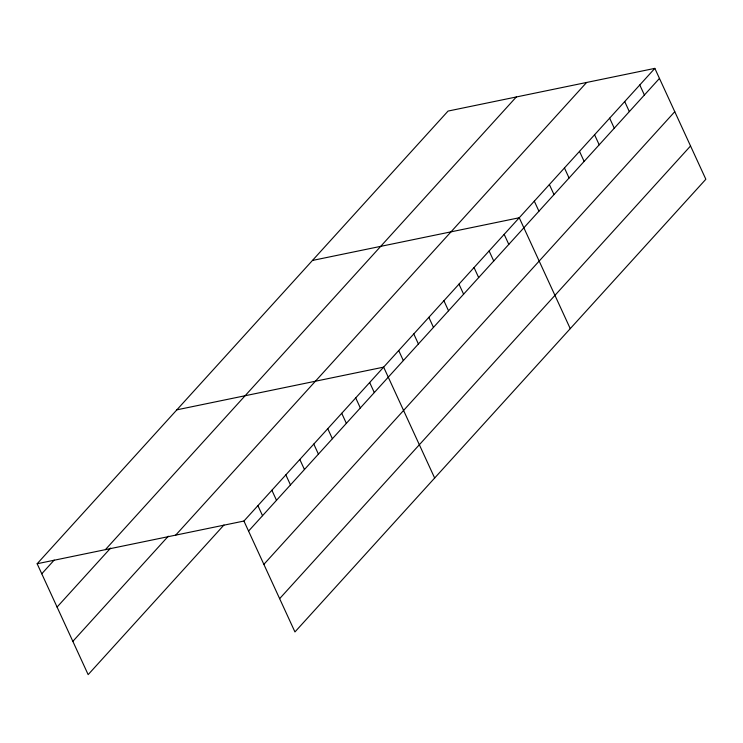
<?xml version="1.0" encoding="UTF-8"?>
<svg xmlns="http://www.w3.org/2000/svg" width="743" height="743" viewBox="0 0 743 743"><rect width="100%" height="100%" fill="white"/><g stroke="black" fill="none" stroke-linecap="round" stroke-linejoin="round"><path stroke-width="1.11" d="M223.977 524.995L88.157 674.625L37.15 563.742L448.057 111.069L654.843 68.375L705.85 179.258L294.943 631.931L243.936 521.038L654.843 68.375M41.766 573.782L54.183 560.101M105.395 549.644L516.301 96.98M57.072 607.059L110.633 548.065M72.842 641.348L168.317 536.177M175.701 535.127L586.608 82.464M248.561 531.087L659.468 78.414M263.867 564.364L674.774 111.691M279.637 598.654L690.544 145.981M312.459 260.449L519.246 217.755L570.252 328.647M176.862 409.83L383.648 367.135L434.655 478.028M37.15 563.742L243.936 521.038M639.779 84.971L644.395 95.011M624.714 101.568L629.33 111.608M609.65 118.165L614.266 128.205M594.576 134.762L599.202 144.801M579.512 151.358L584.128 161.407M564.448 167.964L569.064 178.004M549.383 184.561L553.999 194.601M534.31 201.158L538.935 211.198M504.181 234.351L508.797 244.391M489.117 250.948L493.733 260.988M474.043 267.545L478.668 277.585M458.979 284.142L463.604 294.182M443.915 300.748L448.531 310.788M428.85 317.345L433.466 327.384M413.786 333.941L418.402 343.981M398.712 350.538L403.338 360.578M369.68 382.524L374.296 392.564M355.711 397.914L360.327 407.953M341.734 413.303L346.359 423.352M327.765 428.702L332.381 438.741M313.797 444.091L318.413 454.131M299.819 459.48L304.444 469.52M285.851 474.87L290.467 484.91M271.882 490.259L276.498 500.299M257.914 505.649L262.53 515.688"/></g></svg>
